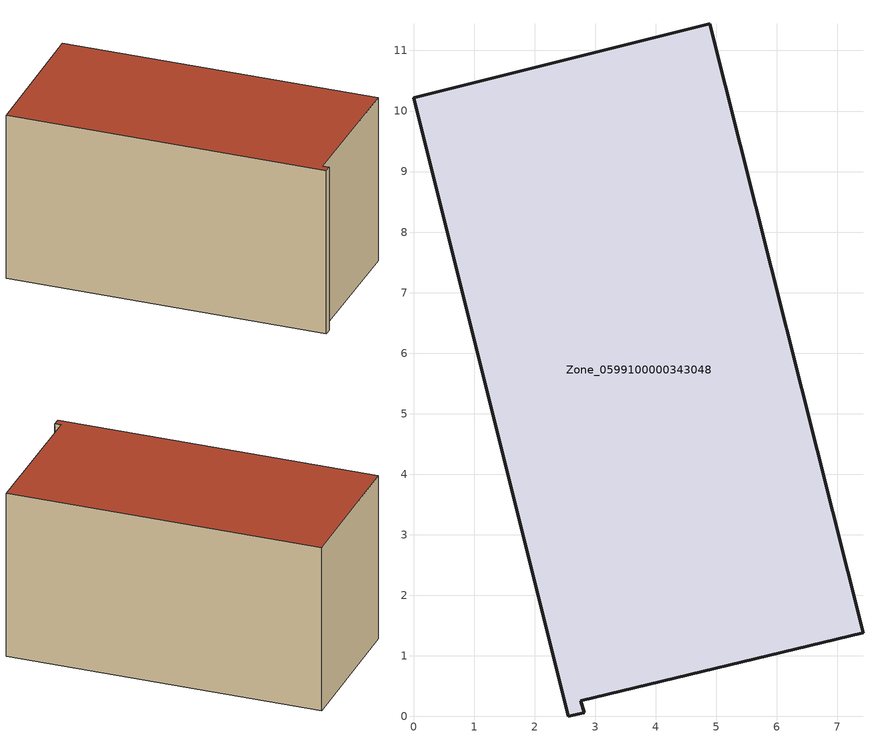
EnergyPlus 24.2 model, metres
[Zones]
Zone_0599100000343048
 floor ground (C_G): 7.42,1.38 2.76,0.26 2.82,0.07 2.56,0 0,10.22 4.89,11.45 z0
 wall outside (C_F): 7.42,1.38 4.89,11.45 0,10.22 2.56,0 2.82,0.07 2.76,0.26 7.42,1.38 z0:5.71
 roof outside (C_R): 2.76,0.26 7.42,1.38 4.89,11.45 0,10.22 2.56,0 2.82,0.07 z5.71
[BUILDING]
Pand.0599100000343048: North Axis=0; Terrain=City; Loads Convergence Tolerance Value=0.04; Temperature Convergence Tolerance Value=0.4; Solar Distribution=FullExterior; Maximum Number of Warmup Days=25; Minimum Number of Warmup Days=1
[Site:Location]
Rotterdam.The.Hague.AP_ZH_NLD Design_Conditions: Latitude=51.96; Longitude=4.45; Time Zone=1; Elevation=-4.5
[SITE:GROUNDTEMPERATURE:BUILDINGSURFACE]
18, 18, 18, 18, 18, 18, 18, 18, 18, 18, 18, 18
[MATERIAL] Thermal Absorptance=0.9; Solar Absorptance=0.7; Visible Absorptance=0.7
Name | Roughness | Thickness | Conductivity | Density | Specific Heat
G.TC.1992-2005 | MediumSmooth | 0.15 | 0.06 | 540 | 1210
F.TC.1992-2005 | Rough | 0.3 | 0.12 | 1920 | 840
R.TC.1992-2005 | MediumRough | 0.2 | 0.08 | 1500 | 1000
[CONSTRUCTION]
C_G: G.TC.1992-2005
C_F: F.TC.1992-2005
C_R: R.TC.1992-2005
[ZONE]
Zone_0599100000343048: Type=1; Multiplier=1; Ceiling Height=Autocalculate; Volume=Autocalculate; Floor Area=autocalculate; Part of Total Floor Area=Yes
[ZONEINFILTRATION:DESIGNFLOWRATE]
Infil_Zone_0599100000343048: Zone or ZoneList or Space or SpaceList=Zone_0599100000343048; Schedule=AlwaysOn; Design Flow Rate Calculation Method=Flow/Area; Flow Rate per Floor Area=0.0015; Constant Term Coefficient=1; Temperature Term Coefficient=0; Velocity Term Coefficient=0; Velocity Squared Term Coefficient=0
[HVACTEMPLATE:ZONE:IDEALLOADSAIRSYSTEM]
Zone_0599100000343048: Maximum Heating Supply Air Temperature=50; Minimum Cooling Supply Air Temperature=13; Maximum Heating Supply Air Humidity Ratio=0.0156; Minimum Cooling Supply Air Humidity Ratio=0.0077; Heating Limit=NoLimit; Cooling Limit=NoLimit; Dehumidification Control Type=ConstantSensibleHeatRatio; Cooling Sensible Heat Ratio=0.7; Dehumidification Setpoint=60; Humidification Control Type=None; Humidification Setpoint=30; Outdoor Air Method=None; Outdoor Air Flow Rate per Person=0.00944; Outdoor Air Flow Rate per Zone Floor Area=0; Outdoor Air Flow Rate per Zone=0; Demand Controlled Ventilation Type=None; Outdoor Air Economizer Type=NoEconomizer; Heat Recovery Type=None; Sensible Heat Recovery Effectiveness=0.7; Latent Heat Recovery Effectiveness=0.65
[ZONECONTROL:THERMOSTAT]
ThermostatControl_Zone_0599100000343048: Zone or ZoneList=Zone_0599100000343048; Control Type Schedule=DualSetpointControlType; Control 1=Thermostat_Zone_0599100000343048; Temperature Difference Between Cutout And Setpoint=0
[THERMOSTATSETPOINT:DUALSETPOINT]
Thermostat_Zone_0599100000343048: Heating Setpoint Temperature Schedule=HeatingSetpoint_Zone_0599100000343048; Cooling Setpoint Temperature Schedule=CoolingSetpoint_Zone_0599100000343048
[SCHEDULE:COMPACT]
HeatingSetpoint_Zone_0599100000343048: Through: 12/31, For: AllDays, Until: 24:00, 21
CoolingSetpoint_Zone_0599100000343048: Through: 12/31, For: AllDays, Until: 24:00, 24
DualSetpointControlType: Through: 12/31, For: AllDays, Until: 24:00, 4
AlwaysOn: Through: 12/31, For: AllDays, Until: 24:00, 1
